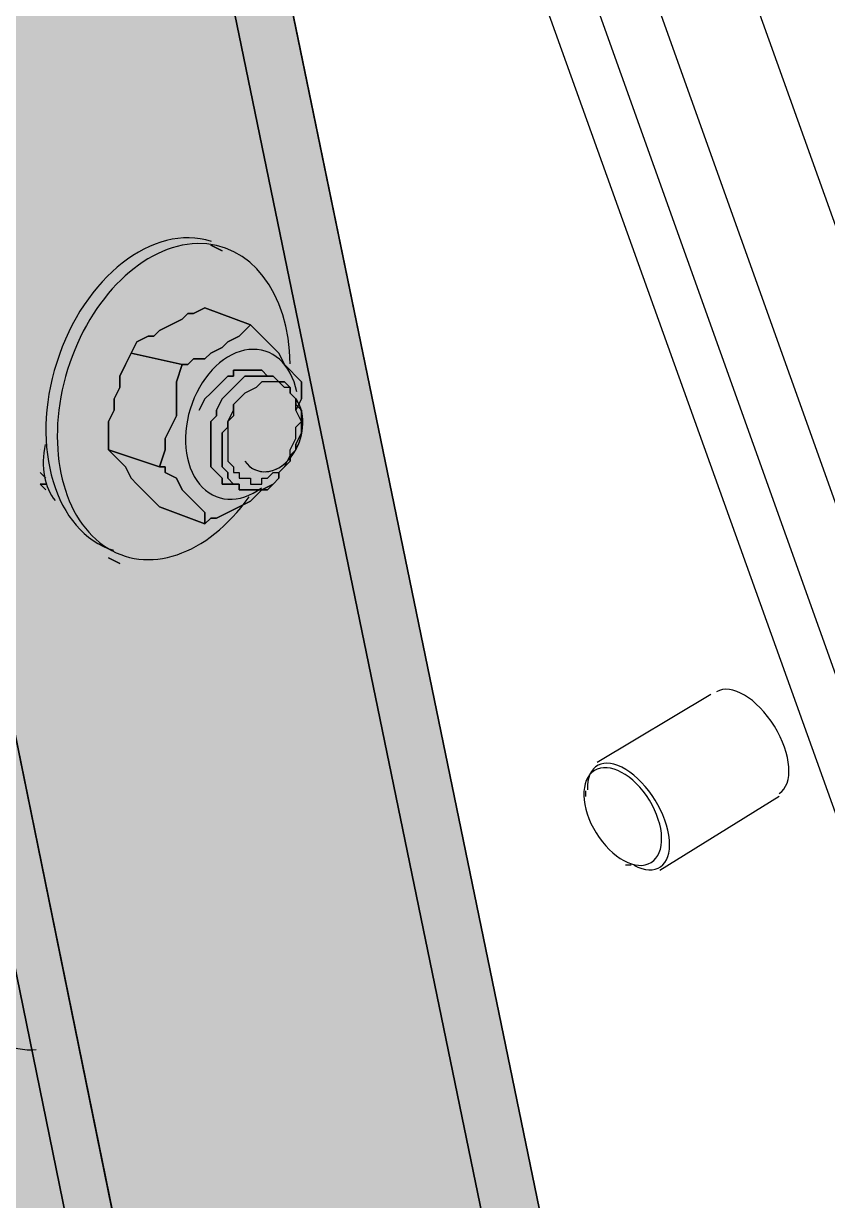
# Model space of a CAD drawing. Header units: feet. Extents: x -208 to 2089, y -974 to 342.
# Drawn here: x 837.191 to 839.78, y -512.911 to -509.121 of the extents above; entities that cross this region are included whole.
import ezdxf

# ---------------------------------------------------------------- set-up
doc = ezdxf.new("R2010")
doc.units = ezdxf.units.FT
doc.header["$MEASUREMENT"] = 0
for name, color, linetype in [('EQUIPMENT', 6, 'Continuous'), ('PDF_0', 7, 'Continuous'), ('PDF_THIN', 7, 'Continuous')]:
    doc.layers.add(name, color=color, linetype=linetype)

msp = doc.modelspace()

# ---------------------------------------------------------------- linework, layer by layer
at = {"layer": 'EQUIPMENT'}
for points in [[(843.45009, -519.9393), (839.07524, -507.73), (839.03863, -507.62017), (838.98372, -507.51034), (838.94711, -507.40051), (838.89219, -507.29069), (838.81897, -507.19916), (838.76406, -507.08933), (838.69084, -506.99781), (838.61762, -506.90628), (838.5444, -506.81476), (838.45288, -506.72324), (838.37966, -506.63171), (838.28813, -506.55849), (838.21491, -506.48527), (838.12339, -506.41205), (838.06848, -506.37545), (838.03187, -506.35714), (837.97695, -506.32053), (837.92204, -506.30223), (834.60887, -504.38022)], [(842.90094, -520.28709), (838.5261, -508.0961)]]:
    msp.add_lwpolyline(points, dxfattribs=at)
msp.add_lwpolyline([(843.04738, -520.28709), (843.21213, -520.19557), (838.85558, -508.00457), (838.69084, -508.0961)], close=True, dxfattribs=at)
at = {"layer": 'PDF_0', "lineweight": 25}
msp.add_lwpolyline([(839.64269, -516.77257), (837.66577, -507.18086), (837.64747, -507.12594), (837.61086, -507.08933), (837.59255, -507.07103), (837.37289, -506.99781), (835.1214, -506.28392), (835.06649, -506.28392), (835.01157, -506.26562), (834.97497, -506.26562), (834.92005, -506.26562), (834.86514, -506.26562), (834.79192, -506.26562), (834.7187, -506.28392), (834.62717, -506.30223), (834.57226, -506.32053), (834.49904, -506.35714), (834.44413, -506.37545), (834.42582, -506.39375), (833.36414, -507.05272), (833.62041, -508.27914), (783.64831, -537.05429)], dxfattribs=at)
at = {"layer": 'PDF_THIN', "lineweight": 25}
for points in [[(839.64269, -516.77257), (837.66577, -507.18086), (837.64747, -507.12594), (837.61086, -507.08933), (837.59255, -507.07103), (837.37289, -506.99781), (835.1214, -506.28392), (835.06649, -506.28392), (835.01157, -506.26562), (834.97497, -506.26562), (834.92005, -506.26562), (834.86514, -506.26562), (834.79192, -506.26562), (834.7187, -506.28392), (834.62717, -506.30223), (834.57226, -506.32053), (834.49904, -506.35714), (834.44413, -506.37545), (834.42582, -506.39375), (833.36414, -507.05272), (833.62041, -508.27914), (783.64831, -537.05429)], [(784.3805, -537.54852), (837.31798, -507.08933), (837.35459, -507.32729), (837.31798, -507.08933), (784.3805, -537.54852), (837.31798, -507.08933), (837.35459, -507.32729), (837.31798, -507.08933), (784.3805, -537.54852), (837.31798, -507.08933), (837.35459, -507.32729), (836.31122, -507.98627), (836.47596, -508.04118), (838.43457, -517.6329), (836.47596, -508.04118), (836.31122, -507.98627), (837.35459, -507.32729), (836.31122, -507.98627), (836.47596, -508.04118), (838.43457, -517.6329)], [(839.49625, -516.97392), (837.51933, -507.38221), (839.49625, -516.97392), (837.51933, -507.38221), (836.47596, -508.04118), (837.51933, -507.38221), (839.49625, -516.97392), (837.51933, -507.38221), (836.47596, -508.04118), (837.51933, -507.38221), (836.47596, -508.04118)], [(837.7939, -509.83505), (837.83051, -509.85336)], [(837.7756, -510.73199), (837.62916, -510.67707), (837.61086, -510.65877), (837.59255, -510.64046), (837.57425, -510.62216), (837.55594, -510.60385), (837.53764, -510.58555), (837.51933, -510.54894), (837.50103, -510.53063), (837.48272, -510.51233), (837.46442, -510.49403), (837.46442, -510.43911), (837.46442, -510.4025), (837.48272, -510.36589), (837.48272, -510.32928), (837.50103, -510.29267), (837.50103, -510.25606), (837.51933, -510.21945), (837.53764, -510.18284), (837.55594, -510.14623), (837.59255, -510.12793), (837.61086, -510.12793), (837.62916, -510.10962), (837.66577, -510.09132), (837.70238, -510.07301), (837.72069, -510.05471), (837.73899, -510.05471), (837.7756, -510.03641)], [(837.92204, -510.09132), (837.7756, -510.03641)], [(838.08678, -510.27437), (838.06848, -510.25606), (838.05017, -510.23776), (838.03187, -510.21945), (838.01356, -510.18284), (837.99526, -510.16454), (837.97695, -510.14623), (837.95865, -510.12793), (837.94034, -510.10962), (837.92204, -510.09132), (837.90373, -510.10962), (837.88543, -510.12793), (837.84882, -510.14623), (837.83051, -510.16454), (837.7939, -510.18284), (837.7756, -510.20115), (837.73899, -510.20115), (837.72069, -510.21945), (837.70238, -510.21945), (837.68408, -510.27437), (837.68408, -510.31098), (837.68408, -510.34759), (837.68408, -510.3842), (837.66577, -510.42081), (837.64747, -510.45742), (837.64747, -510.49403), (837.62916, -510.54894), (837.64747, -510.54894), (837.64747, -510.56724), (837.68408, -510.58555), (837.70238, -510.62216), (837.72069, -510.64046), (837.73899, -510.65877), (837.75729, -510.67707), (837.7756, -510.69538), (837.7756, -510.73199), (837.7939, -510.71368), (837.81221, -510.71368), (837.84882, -510.69538), (837.88543, -510.67707), (837.92204, -510.65877), (837.94034, -510.64046), (837.95865, -510.62216), (837.99526, -510.60385), (838.01356, -510.58555)], [(837.70238, -510.21945), (837.53764, -510.18284)], [(837.75729, -510.36589), (837.7756, -510.32928), (837.7939, -510.31098), (837.81221, -510.29267), (837.83051, -510.27437), (837.84882, -510.25606), (837.86712, -510.25606), (837.86712, -510.23776), (837.88543, -510.23776), (837.90373, -510.23776), (837.92204, -510.23776), (837.94034, -510.23776), (837.95865, -510.23776), (837.97695, -510.25606)], [(837.88543, -510.60385), (837.86712, -510.60385), (837.84882, -510.60385), (837.83051, -510.60385), (837.83051, -510.58555), (837.81221, -510.56724), (837.7939, -510.54894), (837.7939, -510.53063), (837.7939, -510.51233), (837.7939, -510.49403), (837.7939, -510.47572), (837.7939, -510.45742), (837.7939, -510.42081), (837.7939, -510.4025), (837.81221, -510.3842), (837.81221, -510.36589), (837.83051, -510.32928), (837.84882, -510.31098), (837.86712, -510.29267), (837.88543, -510.27437), (837.90373, -510.25606), (837.92204, -510.25606), (837.95865, -510.25606), (837.97695, -510.25606), (837.99526, -510.25606), (838.01356, -510.27437), (838.03187, -510.27437), (838.05017, -510.29267), (838.05017, -510.31098), (838.06848, -510.32928), (838.06848, -510.34759), (838.08678, -510.36589), (838.08678, -510.4025), (838.08678, -510.42081), (838.08678, -510.43911), (838.06848, -510.47572), (838.06848, -510.49403), (838.05017, -510.51233), (838.05017, -510.53063), (838.03187, -510.54894), (838.01356, -510.56724), (838.01356, -510.58555), (837.99526, -510.60385), (837.97695, -510.62216), (837.95865, -510.62216), (837.94034, -510.62216), (837.92204, -510.62216), (837.90373, -510.62216), (837.88543, -510.62216), (837.88543, -510.60385), (837.86712, -510.60385), (837.84882, -510.58555), (837.84882, -510.56724), (837.83051, -510.54894), (837.83051, -510.53063), (837.83051, -510.51233), (837.83051, -510.49403), (837.83051, -510.45742), (837.83051, -510.43911), (837.84882, -510.42081), (837.84882, -510.4025), (837.86712, -510.36589), (837.86712, -510.34759)], [(838.06848, -510.36589), (838.08678, -510.32928), (838.08678, -510.27437)], [(837.24476, -510.49403), (837.24476, -510.49403)], [(837.24476, -510.49403), (837.24476, -510.49403)], [(837.24476, -510.49403), (837.24476, -510.49403)], [(837.24476, -510.49403), (837.24476, -510.49403)], [(837.24476, -510.49403), (837.24476, -510.49403)], [(837.62916, -510.54894), (837.46442, -510.49403)], [(838.05017, -510.51233), (838.05017, -510.51233)], [(838.05017, -510.51233), (838.05017, -510.51233)], [(838.05017, -510.51233), (838.05017, -510.51233)], [(838.05017, -510.51233), (838.05017, -510.51233)], [(838.05017, -510.51233), (838.05017, -510.51233)], [(838.05017, -510.51233), (838.05017, -510.51233)], [(838.05017, -510.51233), (838.05017, -510.51233)], [(838.05017, -510.51233), (838.05017, -510.51233)], [(838.05017, -510.51233), (838.05017, -510.51233)], [(838.05017, -510.51233), (838.05017, -510.51233)], [(837.26307, -510.58555), (837.24476, -510.56724)], [(837.92204, -510.56724), (837.92204, -510.56724)], [(837.92204, -510.56724), (837.92204, -510.56724)], [(837.92204, -510.56724), (837.92204, -510.56724)], [(837.92204, -510.56724), (837.92204, -510.56724)], [(837.92204, -510.56724), (837.92204, -510.56724)], [(837.26307, -510.60385), (837.24476, -510.60385)], [(837.26307, -510.62216), (837.24476, -510.60385)], [(838.01356, -510.58555), (838.01356, -510.58555)], [(838.01356, -510.58555), (838.01356, -510.58555)], [(838.01356, -510.58555), (838.01356, -510.58555)], [(838.01356, -510.58555), (838.01356, -510.58555)], [(838.01356, -510.58555), (838.01356, -510.58555)], [(837.46442, -510.84182), (837.50103, -510.86012)], [(839.40473, -511.28113), (839.03863, -511.50079)], [(839.00202, -511.61062), (839.00202, -511.59231)], [(839.62438, -511.61062), (839.23998, -511.84858)], [(839.13015, -511.83028), (839.14846, -511.83028)]]:
    msp.add_lwpolyline(points, dxfattribs=at)
for points in [[(839.64269, -516.77257), (837.66577, -507.18086)], [(838.26983, -517.57798), (838.43457, -517.6329), (836.47596, -508.04118), (836.31122, -507.98627), (837.35459, -507.32729), (836.31122, -507.98627), (836.47596, -508.04118), (838.43457, -517.6329), (838.26983, -517.57798), (836.31122, -507.98627)], [(837.83051, -509.85336), (837.7939, -509.83505)], [(837.83051, -509.85336), (837.7939, -509.83505)], [(837.7756, -510.03641), (837.73899, -510.05471), (837.72069, -510.05471), (837.70238, -510.07301), (837.66577, -510.09132), (837.62916, -510.10962), (837.61086, -510.12793), (837.59255, -510.12793), (837.55594, -510.14623), (837.53764, -510.18284), (837.51933, -510.21945), (837.50103, -510.25606), (837.50103, -510.29267), (837.48272, -510.32928), (837.48272, -510.36589), (837.46442, -510.4025), (837.46442, -510.43911), (837.46442, -510.49403), (837.48272, -510.51233), (837.50103, -510.53063), (837.51933, -510.54894), (837.53764, -510.58555), (837.55594, -510.60385), (837.57425, -510.62216), (837.59255, -510.64046), (837.61086, -510.65877), (837.62916, -510.67707), (837.7756, -510.73199), (837.62916, -510.67707), (837.61086, -510.65877), (837.59255, -510.64046), (837.57425, -510.62216), (837.55594, -510.60385), (837.53764, -510.58555), (837.51933, -510.54894), (837.50103, -510.53063), (837.48272, -510.51233), (837.46442, -510.49403), (837.46442, -510.43911), (837.46442, -510.4025), (837.48272, -510.36589), (837.48272, -510.32928), (837.50103, -510.29267), (837.50103, -510.25606), (837.51933, -510.21945), (837.53764, -510.18284), (837.55594, -510.14623), (837.59255, -510.12793), (837.61086, -510.12793), (837.62916, -510.10962), (837.66577, -510.09132), (837.70238, -510.07301), (837.72069, -510.05471), (837.73899, -510.05471), (837.7756, -510.03641), (837.92204, -510.09132)], [(837.7756, -510.03641), (837.73899, -510.05471), (837.72069, -510.05471), (837.70238, -510.07301), (837.66577, -510.09132), (837.62916, -510.10962), (837.61086, -510.12793), (837.59255, -510.12793), (837.55594, -510.14623), (837.53764, -510.18284), (837.51933, -510.21945), (837.50103, -510.25606), (837.50103, -510.29267), (837.48272, -510.32928), (837.48272, -510.36589), (837.46442, -510.4025), (837.46442, -510.43911), (837.46442, -510.49403), (837.48272, -510.51233), (837.50103, -510.53063), (837.51933, -510.54894), (837.53764, -510.58555), (837.55594, -510.60385), (837.57425, -510.62216), (837.59255, -510.64046), (837.61086, -510.65877), (837.62916, -510.67707), (837.7756, -510.73199), (837.62916, -510.67707), (837.61086, -510.65877), (837.59255, -510.64046), (837.57425, -510.62216), (837.55594, -510.60385), (837.53764, -510.58555), (837.51933, -510.54894), (837.50103, -510.53063), (837.48272, -510.51233), (837.46442, -510.49403), (837.46442, -510.43911), (837.46442, -510.4025), (837.48272, -510.36589), (837.48272, -510.32928), (837.50103, -510.29267), (837.50103, -510.25606), (837.51933, -510.21945), (837.53764, -510.18284), (837.55594, -510.14623), (837.59255, -510.12793), (837.61086, -510.12793), (837.62916, -510.10962), (837.66577, -510.09132), (837.70238, -510.07301), (837.72069, -510.05471), (837.73899, -510.05471), (837.7756, -510.03641), (837.92204, -510.09132)], [(838.08678, -510.27437), (838.08678, -510.32928), (838.06848, -510.36589), (838.08678, -510.32928), (838.08678, -510.27437), (838.06848, -510.25606), (838.05017, -510.23776), (838.03187, -510.21945), (838.01356, -510.18284), (837.99526, -510.16454), (837.97695, -510.14623), (837.95865, -510.12793), (837.94034, -510.10962), (837.92204, -510.09132), (837.90373, -510.10962), (837.88543, -510.12793), (837.84882, -510.14623), (837.83051, -510.16454), (837.7939, -510.18284), (837.7756, -510.20115), (837.73899, -510.20115), (837.72069, -510.21945), (837.70238, -510.21945), (837.68408, -510.27437), (837.68408, -510.31098), (837.68408, -510.34759), (837.68408, -510.3842), (837.66577, -510.42081), (837.64747, -510.45742), (837.64747, -510.49403), (837.62916, -510.54894), (837.64747, -510.54894), (837.64747, -510.56724), (837.68408, -510.58555), (837.70238, -510.62216), (837.72069, -510.64046), (837.73899, -510.65877), (837.75729, -510.67707), (837.7756, -510.69538), (837.7756, -510.73199), (837.7939, -510.71368), (837.81221, -510.71368), (837.84882, -510.69538), (837.88543, -510.67707), (837.92204, -510.65877), (837.94034, -510.64046), (837.95865, -510.62216), (837.99526, -510.60385), (838.01356, -510.58555), (837.99526, -510.60385), (837.95865, -510.62216), (837.94034, -510.64046), (837.92204, -510.65877), (837.88543, -510.67707), (837.84882, -510.69538), (837.81221, -510.71368), (837.7939, -510.71368), (837.7756, -510.73199), (837.7756, -510.69538), (837.75729, -510.67707), (837.73899, -510.65877), (837.72069, -510.64046), (837.70238, -510.62216), (837.68408, -510.58555), (837.64747, -510.56724), (837.64747, -510.54894), (837.62916, -510.54894), (837.64747, -510.49403), (837.64747, -510.45742), (837.66577, -510.42081), (837.68408, -510.3842), (837.68408, -510.34759), (837.68408, -510.31098), (837.68408, -510.27437), (837.70238, -510.21945), (837.72069, -510.21945), (837.73899, -510.20115), (837.7756, -510.20115), (837.7939, -510.18284), (837.83051, -510.16454), (837.84882, -510.14623), (837.88543, -510.12793), (837.90373, -510.10962), (837.92204, -510.09132), (837.94034, -510.10962), (837.95865, -510.12793), (837.97695, -510.14623), (837.99526, -510.16454), (838.01356, -510.18284), (838.03187, -510.21945), (838.05017, -510.23776), (838.06848, -510.25606)], [(838.08678, -510.27437), (838.08678, -510.32928), (838.06848, -510.36589), (838.08678, -510.32928), (838.08678, -510.27437), (838.06848, -510.25606), (838.05017, -510.23776), (838.03187, -510.21945), (838.01356, -510.18284), (837.99526, -510.16454), (837.97695, -510.14623), (837.95865, -510.12793), (837.94034, -510.10962), (837.92204, -510.09132), (837.90373, -510.10962), (837.88543, -510.12793), (837.84882, -510.14623), (837.83051, -510.16454), (837.7939, -510.18284), (837.7756, -510.20115), (837.73899, -510.20115), (837.72069, -510.21945), (837.70238, -510.21945), (837.68408, -510.27437), (837.68408, -510.31098), (837.68408, -510.34759), (837.68408, -510.3842), (837.66577, -510.42081), (837.64747, -510.45742), (837.64747, -510.49403), (837.62916, -510.54894), (837.64747, -510.54894), (837.64747, -510.56724), (837.68408, -510.58555), (837.70238, -510.62216), (837.72069, -510.64046), (837.73899, -510.65877), (837.75729, -510.67707), (837.7756, -510.69538), (837.7756, -510.73199), (837.7939, -510.71368), (837.81221, -510.71368), (837.84882, -510.69538), (837.88543, -510.67707), (837.92204, -510.65877), (837.94034, -510.64046), (837.95865, -510.62216), (837.99526, -510.60385), (838.01356, -510.58555), (837.99526, -510.60385), (837.95865, -510.62216), (837.94034, -510.64046), (837.92204, -510.65877), (837.88543, -510.67707), (837.84882, -510.69538), (837.81221, -510.71368), (837.7939, -510.71368), (837.7756, -510.73199), (837.7756, -510.69538), (837.75729, -510.67707), (837.73899, -510.65877), (837.72069, -510.64046), (837.70238, -510.62216), (837.68408, -510.58555), (837.64747, -510.56724), (837.64747, -510.54894), (837.62916, -510.54894), (837.64747, -510.49403), (837.64747, -510.45742), (837.66577, -510.42081), (837.68408, -510.3842), (837.68408, -510.34759), (837.68408, -510.31098), (837.68408, -510.27437), (837.70238, -510.21945), (837.72069, -510.21945), (837.73899, -510.20115), (837.7756, -510.20115), (837.7939, -510.18284), (837.83051, -510.16454), (837.84882, -510.14623), (837.88543, -510.12793), (837.90373, -510.10962), (837.92204, -510.09132), (837.94034, -510.10962), (837.95865, -510.12793), (837.97695, -510.14623), (837.99526, -510.16454), (838.01356, -510.18284), (838.03187, -510.21945), (838.05017, -510.23776), (838.06848, -510.25606)], [(837.53764, -510.18284), (837.70238, -510.21945)], [(837.53764, -510.18284), (837.70238, -510.21945)], [(837.97695, -510.25606), (837.95865, -510.23776), (837.94034, -510.23776), (837.92204, -510.23776), (837.90373, -510.23776), (837.88543, -510.23776), (837.86712, -510.23776), (837.86712, -510.25606), (837.84882, -510.25606), (837.83051, -510.27437), (837.81221, -510.29267), (837.7939, -510.31098), (837.7756, -510.32928), (837.75729, -510.36589), (837.7756, -510.32928), (837.7939, -510.31098), (837.81221, -510.29267), (837.83051, -510.27437), (837.84882, -510.25606), (837.86712, -510.25606), (837.86712, -510.23776), (837.88543, -510.23776), (837.90373, -510.23776), (837.92204, -510.23776), (837.94034, -510.23776), (837.95865, -510.23776)], [(837.97695, -510.25606), (837.95865, -510.23776), (837.94034, -510.23776), (837.92204, -510.23776), (837.90373, -510.23776), (837.88543, -510.23776), (837.86712, -510.23776), (837.86712, -510.25606), (837.84882, -510.25606), (837.83051, -510.27437), (837.81221, -510.29267), (837.7939, -510.31098), (837.7756, -510.32928), (837.75729, -510.36589), (837.7756, -510.32928), (837.7939, -510.31098), (837.81221, -510.29267), (837.83051, -510.27437), (837.84882, -510.25606), (837.86712, -510.25606), (837.86712, -510.23776), (837.88543, -510.23776), (837.90373, -510.23776), (837.92204, -510.23776), (837.94034, -510.23776), (837.95865, -510.23776)], [(837.86712, -510.34759), (837.86712, -510.36589), (837.84882, -510.4025), (837.84882, -510.42081), (837.83051, -510.43911), (837.83051, -510.45742), (837.83051, -510.49403), (837.83051, -510.51233), (837.83051, -510.53063), (837.83051, -510.54894), (837.84882, -510.56724), (837.84882, -510.58555), (837.86712, -510.60385), (837.88543, -510.60385), (837.88543, -510.62216), (837.90373, -510.62216), (837.92204, -510.62216), (837.94034, -510.62216), (837.95865, -510.62216), (837.97695, -510.62216), (837.99526, -510.60385), (838.01356, -510.58555), (838.01356, -510.56724), (838.03187, -510.54894), (838.05017, -510.53063), (838.05017, -510.51233), (838.06848, -510.49403), (838.06848, -510.47572), (838.08678, -510.43911), (838.08678, -510.42081), (838.08678, -510.4025), (838.08678, -510.36589), (838.06848, -510.34759), (838.06848, -510.32928), (838.05017, -510.31098), (838.05017, -510.29267), (838.03187, -510.27437), (838.01356, -510.27437), (837.99526, -510.25606), (837.97695, -510.25606), (837.95865, -510.25606), (837.92204, -510.25606), (837.90373, -510.25606), (837.88543, -510.27437), (837.86712, -510.29267), (837.84882, -510.31098), (837.83051, -510.32928), (837.81221, -510.36589), (837.81221, -510.3842), (837.7939, -510.4025), (837.7939, -510.42081), (837.7939, -510.45742), (837.7939, -510.47572), (837.7939, -510.49403), (837.7939, -510.51233), (837.7939, -510.53063), (837.7939, -510.54894), (837.81221, -510.56724), (837.83051, -510.58555), (837.83051, -510.60385), (837.84882, -510.60385), (837.86712, -510.60385), (837.88543, -510.60385), (837.86712, -510.60385), (837.84882, -510.60385), (837.83051, -510.60385), (837.83051, -510.58555), (837.81221, -510.56724), (837.7939, -510.54894), (837.7939, -510.53063), (837.7939, -510.51233), (837.7939, -510.49403), (837.7939, -510.47572), (837.7939, -510.45742), (837.7939, -510.42081), (837.7939, -510.4025), (837.81221, -510.3842), (837.81221, -510.36589), (837.83051, -510.32928), (837.84882, -510.31098), (837.86712, -510.29267), (837.88543, -510.27437), (837.90373, -510.25606), (837.92204, -510.25606), (837.95865, -510.25606), (837.97695, -510.25606), (837.99526, -510.25606), (838.01356, -510.27437), (838.03187, -510.27437), (838.05017, -510.29267), (838.05017, -510.31098), (838.06848, -510.32928), (838.06848, -510.34759), (838.08678, -510.36589), (838.08678, -510.4025), (838.08678, -510.42081), (838.08678, -510.43911), (838.06848, -510.47572), (838.06848, -510.49403), (838.05017, -510.51233), (838.05017, -510.53063), (838.03187, -510.54894), (838.01356, -510.56724), (838.01356, -510.58555), (837.99526, -510.60385), (837.97695, -510.62216), (837.95865, -510.62216), (837.94034, -510.62216), (837.92204, -510.62216), (837.90373, -510.62216), (837.88543, -510.62216), (837.88543, -510.60385), (837.86712, -510.60385), (837.84882, -510.58555), (837.84882, -510.56724), (837.83051, -510.54894), (837.83051, -510.53063), (837.83051, -510.51233), (837.83051, -510.49403), (837.83051, -510.45742), (837.83051, -510.43911), (837.84882, -510.42081), (837.84882, -510.4025), (837.86712, -510.36589)], [(837.86712, -510.34759), (837.86712, -510.36589), (837.84882, -510.4025), (837.84882, -510.42081), (837.83051, -510.43911), (837.83051, -510.45742), (837.83051, -510.49403), (837.83051, -510.51233), (837.83051, -510.53063), (837.83051, -510.54894), (837.84882, -510.56724), (837.84882, -510.58555), (837.86712, -510.60385), (837.88543, -510.60385), (837.88543, -510.62216), (837.90373, -510.62216), (837.92204, -510.62216), (837.94034, -510.62216), (837.95865, -510.62216), (837.97695, -510.62216), (837.99526, -510.60385), (838.01356, -510.58555), (838.01356, -510.56724), (838.03187, -510.54894), (838.05017, -510.53063), (838.05017, -510.51233), (838.06848, -510.49403), (838.06848, -510.47572), (838.08678, -510.43911), (838.08678, -510.42081), (838.08678, -510.4025), (838.08678, -510.36589), (838.06848, -510.34759), (838.06848, -510.32928), (838.05017, -510.31098), (838.05017, -510.29267), (838.03187, -510.27437), (838.01356, -510.27437), (837.99526, -510.25606), (837.97695, -510.25606), (837.95865, -510.25606), (837.92204, -510.25606), (837.90373, -510.25606), (837.88543, -510.27437), (837.86712, -510.29267), (837.84882, -510.31098), (837.83051, -510.32928), (837.81221, -510.36589), (837.81221, -510.3842), (837.7939, -510.4025), (837.7939, -510.42081), (837.7939, -510.45742), (837.7939, -510.47572), (837.7939, -510.49403), (837.7939, -510.51233), (837.7939, -510.53063), (837.7939, -510.54894), (837.81221, -510.56724), (837.83051, -510.58555), (837.83051, -510.60385), (837.84882, -510.60385), (837.86712, -510.60385), (837.88543, -510.60385), (837.86712, -510.60385), (837.84882, -510.60385), (837.83051, -510.60385), (837.83051, -510.58555), (837.81221, -510.56724), (837.7939, -510.54894), (837.7939, -510.53063), (837.7939, -510.51233), (837.7939, -510.49403), (837.7939, -510.47572), (837.7939, -510.45742), (837.7939, -510.42081), (837.7939, -510.4025), (837.81221, -510.3842), (837.81221, -510.36589), (837.83051, -510.32928), (837.84882, -510.31098), (837.86712, -510.29267), (837.88543, -510.27437), (837.90373, -510.25606), (837.92204, -510.25606), (837.95865, -510.25606), (837.97695, -510.25606), (837.99526, -510.25606), (838.01356, -510.27437), (838.03187, -510.27437), (838.05017, -510.29267), (838.05017, -510.31098), (838.06848, -510.32928), (838.06848, -510.34759), (838.08678, -510.36589), (838.08678, -510.4025), (838.08678, -510.42081), (838.08678, -510.43911), (838.06848, -510.47572), (838.06848, -510.49403), (838.05017, -510.51233), (838.05017, -510.53063), (838.03187, -510.54894), (838.01356, -510.56724), (838.01356, -510.58555), (837.99526, -510.60385), (837.97695, -510.62216), (837.95865, -510.62216), (837.94034, -510.62216), (837.92204, -510.62216), (837.90373, -510.62216), (837.88543, -510.62216), (837.88543, -510.60385), (837.86712, -510.60385), (837.84882, -510.58555), (837.84882, -510.56724), (837.83051, -510.54894), (837.83051, -510.53063), (837.83051, -510.51233), (837.83051, -510.49403), (837.83051, -510.45742), (837.83051, -510.43911), (837.84882, -510.42081), (837.84882, -510.4025), (837.86712, -510.36589)], [(838.05017, -510.51233), (838.05017, -510.49403), (838.06848, -510.45742), (838.06848, -510.42081), (838.08678, -510.4025), (838.06848, -510.36589), (838.06848, -510.34759), (838.06848, -510.32928), (838.05017, -510.31098), (838.05017, -510.29267), (838.03187, -510.29267), (838.01356, -510.27437), (837.99526, -510.27437), (837.97695, -510.27437), (837.95865, -510.27437), (837.94034, -510.29267), (837.90373, -510.31098), (837.88543, -510.32928), (837.86712, -510.34759), (837.86712, -510.3842), (837.84882, -510.4025), (837.84882, -510.43911), (837.84882, -510.47572), (837.84882, -510.49403), (837.84882, -510.53063), (837.86712, -510.54894), (837.86712, -510.56724), (837.88543, -510.56724), (837.88543, -510.58555), (837.90373, -510.58555), (837.92204, -510.58555), (837.92204, -510.60385), (837.94034, -510.60385), (837.95865, -510.60385), (837.95865, -510.58555), (837.97695, -510.58555), (837.99526, -510.56724), (838.01356, -510.56724), (838.03187, -510.54894)], [(838.05017, -510.51233), (838.05017, -510.49403), (838.06848, -510.45742), (838.06848, -510.42081), (838.08678, -510.4025), (838.06848, -510.36589), (838.06848, -510.34759), (838.06848, -510.32928), (838.05017, -510.31098), (838.05017, -510.29267), (838.03187, -510.29267), (838.01356, -510.27437), (837.99526, -510.27437), (837.97695, -510.27437), (837.95865, -510.27437), (837.94034, -510.29267), (837.90373, -510.31098), (837.88543, -510.32928), (837.86712, -510.34759), (837.86712, -510.3842), (837.84882, -510.4025), (837.84882, -510.43911), (837.84882, -510.47572), (837.84882, -510.49403), (837.84882, -510.53063), (837.86712, -510.54894), (837.86712, -510.56724), (837.88543, -510.56724), (837.88543, -510.58555), (837.90373, -510.58555), (837.92204, -510.58555), (837.92204, -510.60385), (837.94034, -510.60385), (837.95865, -510.60385), (837.95865, -510.58555), (837.97695, -510.58555), (837.99526, -510.56724), (838.01356, -510.56724), (838.03187, -510.54894)], [(838.05017, -510.51233), (838.05017, -510.49403), (838.06848, -510.45742), (838.06848, -510.42081), (838.08678, -510.4025), (838.06848, -510.36589), (838.06848, -510.34759), (838.06848, -510.32928), (838.05017, -510.31098), (838.05017, -510.29267), (838.03187, -510.29267), (838.01356, -510.27437), (837.99526, -510.27437), (837.97695, -510.27437), (837.95865, -510.27437), (837.94034, -510.29267), (837.90373, -510.31098), (837.88543, -510.32928), (837.86712, -510.34759), (837.86712, -510.3842), (837.84882, -510.4025), (837.84882, -510.43911), (837.84882, -510.47572), (837.84882, -510.49403), (837.84882, -510.53063), (837.86712, -510.54894), (837.86712, -510.56724), (837.88543, -510.56724), (837.88543, -510.58555), (837.90373, -510.58555), (837.92204, -510.58555), (837.92204, -510.60385), (837.94034, -510.60385), (837.95865, -510.60385), (837.95865, -510.58555), (837.97695, -510.58555), (837.99526, -510.56724), (838.01356, -510.56724), (838.03187, -510.54894)], [(838.05017, -510.51233), (838.05017, -510.49403), (838.06848, -510.45742), (838.06848, -510.42081), (838.08678, -510.4025), (838.06848, -510.36589), (838.06848, -510.34759), (838.06848, -510.32928), (838.05017, -510.31098), (838.05017, -510.29267), (838.03187, -510.29267), (838.01356, -510.27437), (837.99526, -510.27437), (837.97695, -510.27437), (837.95865, -510.27437), (837.94034, -510.29267), (837.90373, -510.31098), (837.88543, -510.32928), (837.86712, -510.34759), (837.86712, -510.3842), (837.84882, -510.4025), (837.84882, -510.43911), (837.84882, -510.47572), (837.84882, -510.49403), (837.84882, -510.53063), (837.86712, -510.54894), (837.86712, -510.56724), (837.88543, -510.56724), (837.88543, -510.58555), (837.90373, -510.58555), (837.92204, -510.58555), (837.92204, -510.60385), (837.94034, -510.60385), (837.95865, -510.60385), (837.95865, -510.58555), (837.97695, -510.58555), (837.99526, -510.56724), (838.01356, -510.56724), (838.03187, -510.54894)], [(838.05017, -510.51233), (838.05017, -510.49403), (838.06848, -510.45742), (838.06848, -510.42081), (838.08678, -510.4025), (838.06848, -510.36589), (838.06848, -510.34759), (838.06848, -510.32928), (838.05017, -510.31098), (838.05017, -510.29267), (838.03187, -510.29267), (838.01356, -510.27437), (837.99526, -510.27437), (837.97695, -510.27437), (837.95865, -510.27437), (837.94034, -510.29267), (837.90373, -510.31098), (837.88543, -510.32928), (837.86712, -510.34759), (837.86712, -510.3842), (837.84882, -510.4025), (837.84882, -510.43911), (837.84882, -510.47572), (837.84882, -510.49403), (837.84882, -510.53063), (837.86712, -510.54894), (837.86712, -510.56724), (837.88543, -510.56724), (837.88543, -510.58555), (837.90373, -510.58555), (837.92204, -510.58555), (837.92204, -510.60385), (837.94034, -510.60385), (837.95865, -510.60385), (837.95865, -510.58555), (837.97695, -510.58555), (837.99526, -510.56724), (838.01356, -510.56724), (838.03187, -510.54894)], [(837.46442, -510.49403), (837.62916, -510.54894)], [(837.46442, -510.49403), (837.62916, -510.54894)], [(837.24476, -510.56724), (837.26307, -510.58555)], [(837.24476, -510.56724), (837.26307, -510.58555)], [(837.24476, -510.60385), (837.26307, -510.60385), (837.24476, -510.60385), (837.26307, -510.62216)], [(837.24476, -510.60385), (837.26307, -510.60385), (837.24476, -510.60385), (837.26307, -510.62216)], [(837.50103, -510.86012), (837.46442, -510.84182)], [(837.50103, -510.86012), (837.46442, -510.84182)]]:
    msp.add_lwpolyline(points, close=True, dxfattribs=at)
for points in [[(837.7961, -509.82288), (837.6082, -509.76325), (837.38523, -509.93754), (837.29809, -510.21217)], [(837.7961, -509.82288), (837.6082, -509.76325), (837.38523, -509.93754), (837.29809, -510.21217)], [(837.7961, -509.82288), (837.6082, -509.76325), (837.38523, -509.93754), (837.29809, -510.21217)], [(837.7961, -509.82288), (837.6082, -509.76325), (837.38523, -509.93754), (837.29809, -510.21217)], [(837.7961, -509.82288), (837.6082, -509.76325), (837.38523, -509.93754), (837.29809, -510.21217)], [(837.75016, -509.82969), (837.57839, -509.83408), (837.40518, -510.00268), (837.33308, -510.23565)], [(837.75016, -509.82969), (837.57839, -509.83408), (837.40518, -510.00268), (837.33308, -510.23565)], [(837.75016, -509.82969), (837.57839, -509.83408), (837.40518, -510.00268), (837.33308, -510.23565)], [(837.75016, -509.82969), (837.57839, -509.83408), (837.40518, -510.00268), (837.33308, -510.23565)], [(837.75016, -509.82969), (837.57839, -509.83408), (837.40518, -510.00268), (837.33308, -510.23565)], [(838.04988, -510.21731), (838.04639, -509.98627), (837.92192, -509.82529), (837.75016, -509.82969)], [(838.04988, -510.21731), (838.04639, -509.98627), (837.92192, -509.82529), (837.75016, -509.82969)], [(838.04988, -510.21731), (838.04639, -509.98627), (837.92192, -509.82529), (837.75016, -509.82969)], [(838.04988, -510.21731), (838.04639, -509.98627), (837.92192, -509.82529), (837.75016, -509.82969)], [(838.04988, -510.21731), (838.04639, -509.98627), (837.92192, -509.82529), (837.75016, -509.82969)], [(837.91666, -510.17113), (837.84186, -510.17934), (837.76916, -510.2482), (837.7339, -510.34425)], [(837.91666, -510.17113), (837.84186, -510.17934), (837.76916, -510.2482), (837.7339, -510.34425)], [(837.91666, -510.17113), (837.84186, -510.17934), (837.76916, -510.2482), (837.7339, -510.34425)], [(837.91666, -510.17113), (837.84186, -510.17934), (837.76916, -510.2482), (837.7339, -510.34425)], [(837.91666, -510.17113), (837.84186, -510.17934), (837.76916, -510.2482), (837.7339, -510.34425)], [(838.07104, -510.30722), (838.05286, -510.21705), (837.99146, -510.16291), (837.91666, -510.17113)], [(838.07104, -510.30722), (838.05286, -510.21705), (837.99146, -510.16291), (837.91666, -510.17113)], [(838.07104, -510.30722), (838.05286, -510.21705), (837.99146, -510.16291), (837.91666, -510.17113)], [(838.07104, -510.30722), (838.05286, -510.21705), (837.99146, -510.16291), (837.91666, -510.17113)], [(838.07104, -510.30722), (838.05286, -510.21705), (837.99146, -510.16291), (837.91666, -510.17113)], [(837.29809, -510.21217), (837.21094, -510.48679), (837.29262, -510.75776), (837.48052, -510.81738)], [(837.29809, -510.21217), (837.21094, -510.48679), (837.29262, -510.75776), (837.48052, -510.81738)], [(837.29809, -510.21217), (837.21094, -510.48679), (837.29262, -510.75776), (837.48052, -510.81738)], [(837.29809, -510.21217), (837.21094, -510.48679), (837.29262, -510.75776), (837.48052, -510.81738)], [(837.29809, -510.21217), (837.21094, -510.48679), (837.29262, -510.75776), (837.48052, -510.81738)], [(837.33308, -510.23565), (837.26097, -510.46863), (837.30921, -510.70381), (837.44924, -510.80195)], [(837.33308, -510.23565), (837.26097, -510.46863), (837.30921, -510.70381), (837.44924, -510.80195)], [(837.33308, -510.23565), (837.26097, -510.46863), (837.30921, -510.70381), (837.44924, -510.80195)], [(837.33308, -510.23565), (837.26097, -510.46863), (837.30921, -510.70381), (837.44924, -510.80195)], [(837.33308, -510.23565), (837.26097, -510.46863), (837.30921, -510.70381), (837.44924, -510.80195)], [(838.0505, -510.5193), (838.0959, -510.46401), (838.10403, -510.37931), (838.06868, -510.3299)], [(838.0505, -510.5193), (838.0959, -510.46401), (838.10403, -510.37931), (838.06868, -510.3299)], [(838.0505, -510.5193), (838.0959, -510.46401), (838.10403, -510.37931), (838.06868, -510.3299)], [(838.0505, -510.5193), (838.0959, -510.46401), (838.10403, -510.37931), (838.06868, -510.3299)], [(838.0505, -510.5193), (838.0959, -510.46401), (838.10403, -510.37931), (838.06868, -510.3299)], [(838.06355, -510.50097), (838.09783, -510.44532), (838.09983, -510.37279), (838.06828, -510.32934)], [(838.06355, -510.50097), (838.09783, -510.44532), (838.09983, -510.37279), (838.06828, -510.32934)], [(838.06355, -510.50097), (838.09783, -510.44532), (838.09983, -510.37279), (838.06828, -510.32934)], [(838.06355, -510.50097), (838.09783, -510.44532), (838.09983, -510.37279), (838.06828, -510.32934)], [(838.06355, -510.50097), (838.09783, -510.44532), (838.09983, -510.37279), (838.06828, -510.32934)], [(837.7339, -510.34425), (837.69863, -510.44029), (837.7081, -510.54362), (837.75771, -510.60402)], [(837.7339, -510.34425), (837.69863, -510.44029), (837.7081, -510.54362), (837.75771, -510.60402)], [(837.7339, -510.34425), (837.69863, -510.44029), (837.7081, -510.54362), (837.75771, -510.60402)], [(837.7339, -510.34425), (837.69863, -510.44029), (837.7081, -510.54362), (837.75771, -510.60402)], [(837.7339, -510.34425), (837.69863, -510.44029), (837.7081, -510.54362), (837.75771, -510.60402)], [(837.2609, -510.47644), (837.24621, -510.54873), (837.25858, -510.61724), (837.29345, -510.65667)], [(837.2609, -510.47644), (837.24621, -510.54873), (837.25858, -510.61724), (837.29345, -510.65667)], [(837.2609, -510.47644), (837.24621, -510.54873), (837.25858, -510.61724), (837.29345, -510.65667)], [(837.2609, -510.47644), (837.24621, -510.54873), (837.25858, -510.61724), (837.29345, -510.65667)], [(837.2609, -510.47644), (837.24621, -510.54873), (837.25858, -510.61724), (837.29345, -510.65667)], [(837.90353, -510.53002), (837.92237, -510.55635), (837.95092, -510.56843), (837.9816, -510.56306)], [(837.90353, -510.53002), (837.92237, -510.55635), (837.95092, -510.56843), (837.9816, -510.56306)], [(837.90353, -510.53002), (837.92237, -510.55635), (837.95092, -510.56843), (837.9816, -510.56306)], [(837.90353, -510.53002), (837.92237, -510.55635), (837.95092, -510.56843), (837.9816, -510.56306)], [(837.90353, -510.53002), (837.92237, -510.55635), (837.95092, -510.56843), (837.9816, -510.56306)], [(837.90393, -510.53057), (837.93956, -510.57964), (838.00511, -510.5746), (838.0505, -510.5193)], [(837.90393, -510.53057), (837.93956, -510.57964), (838.00511, -510.5746), (838.0505, -510.5193)], [(837.90393, -510.53057), (837.93956, -510.57964), (838.00511, -510.5746), (838.0505, -510.5193)], [(837.90393, -510.53057), (837.93956, -510.57964), (838.00511, -510.5746), (838.0505, -510.5193)], [(837.90393, -510.53057), (837.93956, -510.57964), (838.00511, -510.5746), (838.0505, -510.5193)], [(837.9816, -510.56306), (838.01228, -510.55768), (838.04199, -510.53539), (838.06285, -510.50211)], [(837.9816, -510.56306), (838.01228, -510.55768), (838.04199, -510.53539), (838.06285, -510.50211)], [(837.9816, -510.56306), (838.01228, -510.55768), (838.04199, -510.53539), (838.06285, -510.50211)], [(837.9816, -510.56306), (838.01228, -510.55768), (838.04199, -510.53539), (838.06285, -510.50211)], [(837.9816, -510.56306), (838.01228, -510.55768), (838.04199, -510.53539), (838.06285, -510.50211)], [(837.75771, -510.60402), (837.80731, -510.66443), (837.88677, -510.66939), (837.95748, -510.61649)], [(837.75771, -510.60402), (837.80731, -510.66443), (837.88677, -510.66939), (837.95748, -510.61649)], [(837.75771, -510.60402), (837.80731, -510.66443), (837.88677, -510.66939), (837.95748, -510.61649)], [(837.75771, -510.60402), (837.80731, -510.66443), (837.88677, -510.66939), (837.95748, -510.61649)], [(837.75771, -510.60402), (837.80731, -510.66443), (837.88677, -510.66939), (837.95748, -510.61649)], [(837.44924, -510.80195), (837.58926, -510.90009), (837.7837, -510.835), (837.91744, -510.64522)], [(837.44924, -510.80195), (837.58926, -510.90009), (837.7837, -510.835), (837.91744, -510.64522)], [(837.44924, -510.80195), (837.58926, -510.90009), (837.7837, -510.835), (837.91744, -510.64522)], [(837.44924, -510.80195), (837.58926, -510.90009), (837.7837, -510.835), (837.91744, -510.64522)], [(837.44924, -510.80195), (837.58926, -510.90009), (837.7837, -510.835), (837.91744, -510.64522)], [(839.60942, -511.38391), (839.55374, -511.29354), (839.47022, -511.24392), (839.42288, -511.27309)], [(839.62453, -511.60035), (839.67187, -511.57119), (839.6651, -511.47428), (839.60942, -511.38391)], [(839.13077, -511.52293), (839.0595, -511.47931), (839.00475, -511.50852), (839.00704, -511.58895)], [(839.20671, -511.62187), (839.15633, -511.54011), (839.07712, -511.49747), (839.02978, -511.52664)], [(839.02978, -511.52664), (838.98244, -511.55581), (838.98491, -511.64573), (839.03529, -511.7275)], [(839.27102, -511.75055), (839.26409, -511.66728), (839.20203, -511.56655), (839.13077, -511.52293)], [(839.21223, -511.82273), (839.25956, -511.79356), (839.2571, -511.70364), (839.20671, -511.62187)], [(839.03529, -511.7275), (839.08567, -511.80926), (839.16489, -511.8519), (839.21223, -511.82273)], [(839.15642, -511.83138), (839.22723, -511.86958), (839.27794, -511.83381), (839.27102, -511.75055)], [(836.98219, -512.32784), (837.06744, -512.39592), (837.1558, -512.43043), (837.23173, -512.4253)], [(836.98219, -512.32784), (837.06744, -512.39592), (837.1558, -512.43043), (837.23173, -512.4253)], [(836.98219, -512.32784), (837.06744, -512.39592), (837.1558, -512.43043), (837.23173, -512.4253)], [(836.98219, -512.32784), (837.06744, -512.39592), (837.1558, -512.43043), (837.23173, -512.4253)], [(836.98219, -512.32784), (837.06744, -512.39592), (837.1558, -512.43043), (837.23173, -512.4253)]]:
    msp.add_open_spline(points, degree=3, dxfattribs=at)
at = {"layer": 'PDF_THIN', "color": 7, "true_color": 0xffffff, "transparency": 33554559}
for points in [[(833.62041, -508.27914), (836.80545, -515.98547), (837.66577, -507.18086)], [(836.80545, -515.98547), (837.66577, -507.18086), (836.84205, -515.98547)], [(837.66577, -507.18086), (836.84205, -515.98547), (836.87866, -515.98547)], [(836.87866, -515.98547), (836.91527, -515.98547), (837.66577, -507.18086)], [(836.91527, -515.98547), (837.66577, -507.18086), (839.64269, -516.77257)]]:
    msp.add_solid(points, dxfattribs=at)

doc.saveas('drawing.dxf')
